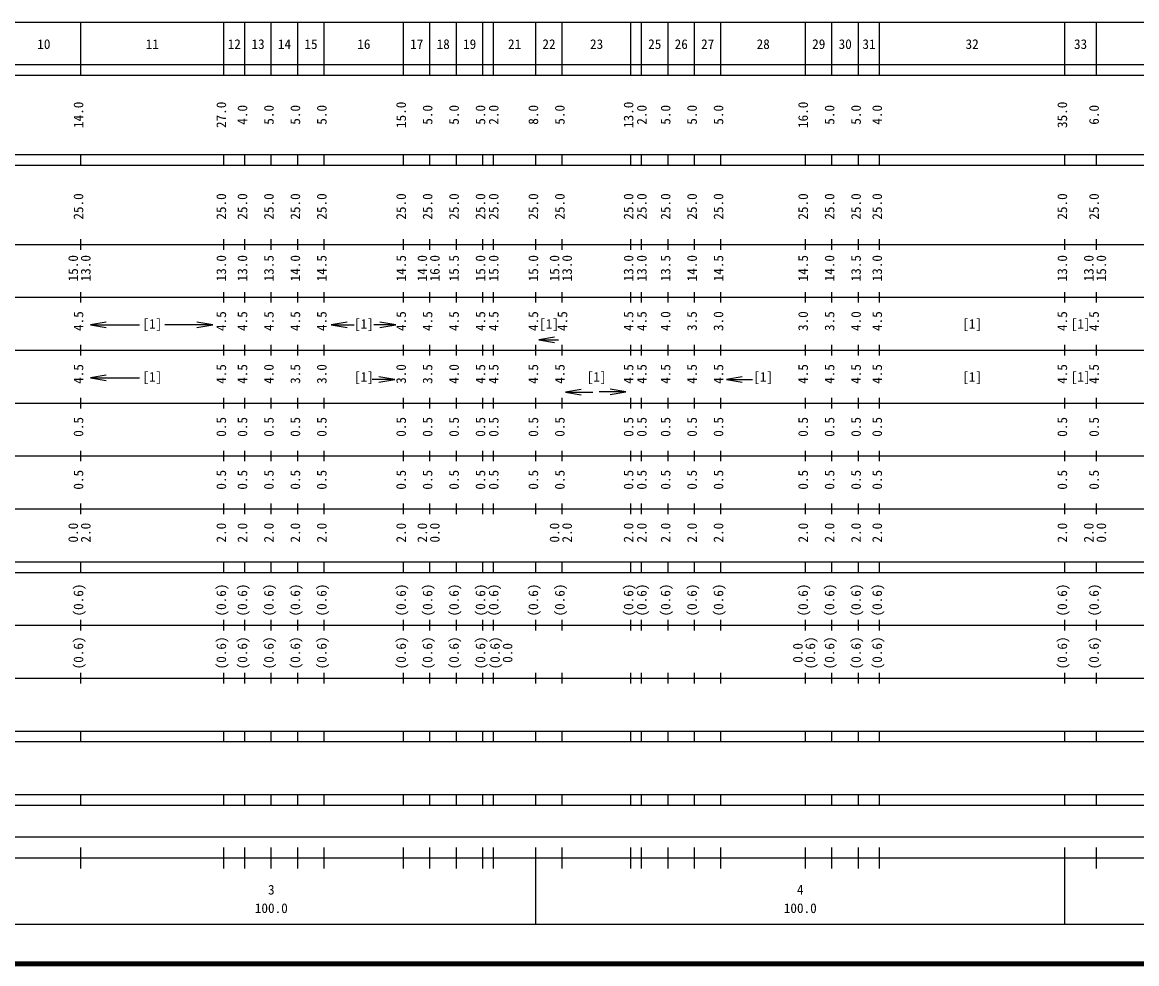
# Model space of a CAD drawing. Units: millimetres on the paper, enlarged 1000 times. Extents: x 40000 to 680000, y 20000 to 380000.
# Drawn here: x 270923 to 481610, y 20000 to 198000 of the extents above; entities that cross this region are included whole.
import ezdxf
from ezdxf.enums import TextEntityAlignment as Align

# ---------------------------------------------------------------- set-up
doc = ezdxf.new("R2010")
doc.units = ezdxf.units.MM
doc.header["$LTSCALE"] = 1000
doc.layers.add('M-TTL', color=2, linetype='Continuous', lineweight=140)
doc.layers.add('M-TTL-BAND', color=7, linetype='Continuous', lineweight=25)
doc.styles.add('ＭＳ ゴシック', font='')
doc.styles.get('ＭＳ ゴシック').set_extended_font_data('MS Gothic')

# ---------------------------------------------------------------- blocks, each defined once
blk = doc.blocks.new('open_arrow')
at = {"color": 0, "linetype": 'Continuous', "lineweight": -2}
blk.add_lwpolyline([(7.5, 1.25), (0, 0), (7.5, -1.25)], dxfattribs=at)

msp = doc.modelspace()

# ---------------------------------------------------------------- linework, layer by layer
at = {"layer": 'M-TTL'}
msp.add_line((40000, 20000), (680000, 20000), dxfattribs=at)
at = {"layer": 'M-TTL-BAND'}
for p, q in [((68000, 198000), (579000, 198000)), ((282000, 188000), (282000, 198000)), ((309000, 188000), (309000, 198000)), ((313000, 188000), (313000, 198000)), ((318000, 188000), (318000, 198000)), ((323000, 188000), (323000, 198000)), ((328000, 188000), (328000, 198000)), ((343000, 188000), (343000, 198000)), ((348000, 188000), (348000, 198000)), ((353000, 188000), (353000, 198000)), ((358000, 188000), (358000, 198000)), ((360000, 188000), (360000, 198000)), ((368000, 188000), (368000, 198000)), ((373000, 188000), (373000, 198000)), ((386000, 188000), (386000, 198000)), ((388000, 188000), (388000, 198000)), ((393000, 188000), (393000, 198000)), ((398000, 188000), (398000, 198000)), ((403000, 188000), (403000, 198000)), ((419000, 188000), (419000, 198000)), ((424000, 188000), (424000, 198000)), ((429000, 188000), (429000, 198000)), ((433000, 188000), (433000, 198000)), ((468000, 188000), (468000, 198000)), ((474000, 188000), (474000, 198000)), ((40000, 190000), (579000, 190000)), ((40000, 188000), (579000, 188000)), ((40000, 173000), (579000, 173000)), ((282000, 171000), (282000, 173000)), ((309000, 171000), (309000, 173000)), ((313000, 171000), (313000, 173000)), ((318000, 171000), (318000, 173000)), ((323000, 171000), (323000, 173000)), ((328000, 171000), (328000, 173000)), ((343000, 171000), (343000, 173000)), ((348000, 171000), (348000, 173000)), ((353000, 171000), (353000, 173000)), ((358000, 171000), (358000, 173000)), ((360000, 171000), (360000, 173000)), ((368000, 171000), (368000, 173000)), ((373000, 171000), (373000, 173000)), ((386000, 171000), (386000, 173000)), ((388000, 171000), (388000, 173000)), ((393000, 171000), (393000, 173000)), ((398000, 171000), (398000, 173000)), ((403000, 171000), (403000, 173000)), ((419000, 171000), (419000, 173000)), ((424000, 171000), (424000, 173000)), ((429000, 171000), (429000, 173000)), ((433000, 171000), (433000, 173000)), ((468000, 171000), (468000, 173000)), ((474000, 171000), (474000, 173000)), ((40000, 171000), (579000, 171000)), ((40000, 156000), (579000, 156000)), ((282000, 155000), (282000, 157000)), ((309000, 155000), (309000, 157000)), ((313000, 155000), (313000, 157000)), ((318000, 155000), (318000, 157000)), ((323000, 155000), (323000, 157000)), ((328000, 155000), (328000, 157000)), ((343000, 155000), (343000, 157000)), ((348000, 155000), (348000, 157000)), ((353000, 155000), (353000, 157000)), ((358000, 155000), (358000, 157000)), ((360000, 155000), (360000, 157000)), ((368000, 155000), (368000, 157000)), ((373000, 155000), (373000, 157000)), ((386000, 155000), (386000, 157000)), ((388000, 155000), (388000, 157000)), ((393000, 155000), (393000, 157000)), ((398000, 155000), (398000, 157000)), ((403000, 155000), (403000, 157000)), ((419000, 155000), (419000, 157000)), ((424000, 155000), (424000, 157000)), ((429000, 155000), (429000, 157000)), ((433000, 155000), (433000, 157000)), ((468000, 155000), (468000, 157000)), ((474000, 155000), (474000, 157000)), ((46000, 146000), (579000, 146000)), ((282000, 145000), (282000, 147000)), ((309000, 145000), (309000, 147000)), ((313000, 145000), (313000, 147000)), ((318000, 145000), (318000, 147000)), ((323000, 145000), (323000, 147000)), ((328000, 145000), (328000, 147000)), ((343000, 145000), (343000, 147000)), ((348000, 145000), (348000, 147000)), ((353000, 145000), (353000, 147000)), ((358000, 145000), (358000, 147000)), ((360000, 145000), (360000, 147000)), ((368000, 145000), (368000, 147000)), ((373000, 145000), (373000, 147000)), ((386000, 145000), (386000, 147000)), ((388000, 145000), (388000, 147000)), ((393000, 145000), (393000, 147000)), ((398000, 145000), (398000, 147000)), ((403000, 145000), (403000, 147000)), ((419000, 145000), (419000, 147000)), ((424000, 145000), (424000, 147000)), ((429000, 145000), (429000, 147000)), ((433000, 145000), (433000, 147000)), ((468000, 145000), (468000, 147000)), ((474000, 145000), (474000, 147000)), ((283799, 140784), (293065, 140784)), ((306933, 140784), (297853, 140784)), ((329314, 140784), (333680, 140784)), ((341516, 140784), (337356, 140784)), ((282000, 135000), (282000, 137000)), ((309000, 135000), (309000, 137000)), ((313000, 135000), (313000, 137000)), ((318000, 135000), (318000, 137000)), ((323000, 135000), (323000, 137000)), ((328000, 135000), (328000, 137000)), ((343000, 135000), (343000, 137000)), ((348000, 135000), (348000, 137000)), ((353000, 135000), (353000, 137000)), ((358000, 135000), (358000, 137000)), ((360000, 135000), (360000, 137000)), ((368000, 135000), (368000, 137000)), ((368557, 137936), (372321, 137936)), ((373000, 135000), (373000, 137000)), ((386000, 135000), (386000, 137000)), ((388000, 135000), (388000, 137000)), ((393000, 135000), (393000, 137000)), ((398000, 135000), (398000, 137000)), ((403000, 135000), (403000, 137000)), ((419000, 135000), (419000, 137000)), ((424000, 135000), (424000, 137000)), ((429000, 135000), (429000, 137000)), ((433000, 135000), (433000, 137000)), ((468000, 135000), (468000, 137000)), ((474000, 135000), (474000, 137000)), ((52000, 136000), (579000, 136000)), ((283799, 130784), (293065, 130784)), ((341343, 130456), (337082, 130456)), ((404048, 130456), (408976, 130456)), ((282000, 125000), (282000, 127000)), ((309000, 125000), (309000, 127000)), ((313000, 125000), (313000, 127000)), ((318000, 125000), (318000, 127000)), ((323000, 125000), (323000, 127000)), ((328000, 125000), (328000, 127000)), ((343000, 125000), (343000, 127000)), ((348000, 125000), (348000, 127000)), ((353000, 125000), (353000, 127000)), ((358000, 125000), (358000, 127000)), ((360000, 125000), (360000, 127000)), ((368000, 125000), (368000, 127000)), ((373000, 125000), (373000, 127000)), ((373589, 128046), (378814, 128046)), ((385047, 128148), (379975, 128148)), ((386000, 125000), (386000, 127000)), ((388000, 125000), (388000, 127000)), ((393000, 125000), (393000, 127000)), ((398000, 125000), (398000, 127000)), ((403000, 125000), (403000, 127000)), ((419000, 125000), (419000, 127000)), ((424000, 125000), (424000, 127000)), ((429000, 125000), (429000, 127000)), ((433000, 125000), (433000, 127000)), ((468000, 125000), (468000, 127000)), ((474000, 125000), (474000, 127000)), ((46000, 126000), (579000, 126000)), ((52000, 116000), (579000, 116000)), ((282000, 115000), (282000, 117000)), ((309000, 115000), (309000, 117000)), ((313000, 115000), (313000, 117000)), ((318000, 115000), (318000, 117000)), ((323000, 115000), (323000, 117000)), ((328000, 115000), (328000, 117000)), ((343000, 115000), (343000, 117000)), ((348000, 115000), (348000, 117000)), ((353000, 115000), (353000, 117000)), ((358000, 115000), (358000, 117000)), ((360000, 115000), (360000, 117000)), ((368000, 115000), (368000, 117000)), ((373000, 115000), (373000, 117000)), ((386000, 115000), (386000, 117000)), ((388000, 115000), (388000, 117000)), ((393000, 115000), (393000, 117000)), ((398000, 115000), (398000, 117000)), ((403000, 115000), (403000, 117000)), ((419000, 115000), (419000, 117000)), ((424000, 115000), (424000, 117000)), ((429000, 115000), (429000, 117000)), ((433000, 115000), (433000, 117000)), ((468000, 115000), (468000, 117000)), ((474000, 115000), (474000, 117000)), ((46000, 106000), (579000, 106000)), ((282000, 105000), (282000, 107000)), ((309000, 105000), (309000, 107000)), ((313000, 105000), (313000, 107000)), ((318000, 105000), (318000, 107000)), ((323000, 105000), (323000, 107000)), ((328000, 105000), (328000, 107000)), ((343000, 105000), (343000, 107000)), ((348000, 105000), (348000, 107000)), ((353000, 105000), (353000, 107000)), ((358000, 105000), (358000, 107000)), ((360000, 105000), (360000, 107000)), ((368000, 105000), (368000, 107000)), ((373000, 105000), (373000, 107000)), ((386000, 105000), (386000, 107000)), ((388000, 105000), (388000, 107000)), ((393000, 105000), (393000, 107000)), ((398000, 105000), (398000, 107000)), ((403000, 105000), (403000, 107000)), ((419000, 105000), (419000, 107000)), ((424000, 105000), (424000, 107000)), ((429000, 105000), (429000, 107000)), ((433000, 105000), (433000, 107000)), ((468000, 105000), (468000, 107000)), ((474000, 105000), (474000, 107000)), ((40000, 96000), (579000, 96000)), ((282000, 94000), (282000, 96000)), ((309000, 94000), (309000, 96000)), ((313000, 94000), (313000, 96000)), ((318000, 94000), (318000, 96000)), ((323000, 94000), (323000, 96000)), ((328000, 94000), (328000, 96000)), ((343000, 94000), (343000, 96000)), ((348000, 94000), (348000, 96000)), ((353000, 94000), (353000, 96000)), ((358000, 94000), (358000, 96000)), ((360000, 94000), (360000, 96000)), ((368000, 94000), (368000, 96000)), ((373000, 94000), (373000, 96000)), ((386000, 94000), (386000, 96000)), ((388000, 94000), (388000, 96000)), ((393000, 94000), (393000, 96000)), ((398000, 94000), (398000, 96000)), ((403000, 94000), (403000, 96000)), ((419000, 94000), (419000, 96000)), ((424000, 94000), (424000, 96000)), ((429000, 94000), (429000, 96000)), ((433000, 94000), (433000, 96000)), ((468000, 94000), (468000, 96000)), ((474000, 94000), (474000, 96000)), ((40000, 94000), (579000, 94000)), ((282000, 83000), (282000, 85000)), ((309000, 83000), (309000, 85000)), ((313000, 83000), (313000, 85000)), ((318000, 83000), (318000, 85000)), ((323000, 83000), (323000, 85000)), ((328000, 83000), (328000, 85000)), ((343000, 83000), (343000, 85000)), ((348000, 83000), (348000, 85000)), ((353000, 83000), (353000, 85000)), ((358000, 83000), (358000, 85000)), ((360000, 83000), (360000, 85000)), ((368000, 83000), (368000, 85000)), ((373000, 83000), (373000, 85000)), ((386000, 83000), (386000, 85000)), ((388000, 83000), (388000, 85000)), ((393000, 83000), (393000, 85000)), ((398000, 83000), (398000, 85000)), ((403000, 83000), (403000, 85000)), ((419000, 83000), (419000, 85000)), ((424000, 83000), (424000, 85000)), ((429000, 83000), (429000, 85000)), ((433000, 83000), (433000, 85000)), ((468000, 83000), (468000, 85000)), ((474000, 83000), (474000, 85000)), ((49000, 84000), (579000, 84000)), ((40000, 74000), (579000, 74000)), ((282000, 73000), (282000, 75000)), ((309000, 73000), (309000, 75000)), ((313000, 73000), (313000, 75000)), ((318000, 73000), (318000, 75000)), ((323000, 73000), (323000, 75000)), ((328000, 73000), (328000, 75000)), ((343000, 73000), (343000, 75000)), ((348000, 73000), (348000, 75000)), ((353000, 73000), (353000, 75000)), ((358000, 73000), (358000, 75000)), ((360000, 73000), (360000, 75000)), ((368000, 73000), (368000, 75000)), ((373000, 73000), (373000, 75000)), ((386000, 73000), (386000, 75000)), ((388000, 73000), (388000, 75000)), ((393000, 73000), (393000, 75000)), ((398000, 73000), (398000, 75000)), ((403000, 73000), (403000, 75000)), ((419000, 73000), (419000, 75000)), ((424000, 73000), (424000, 75000)), ((429000, 73000), (429000, 75000)), ((433000, 73000), (433000, 75000)), ((468000, 73000), (468000, 75000)), ((474000, 73000), (474000, 75000)), ((40000, 64000), (579000, 64000)), ((282000, 62000), (282000, 64000)), ((309000, 62000), (309000, 64000)), ((313000, 62000), (313000, 64000)), ((318000, 62000), (318000, 64000)), ((323000, 62000), (323000, 64000)), ((328000, 62000), (328000, 64000)), ((343000, 62000), (343000, 64000)), ((348000, 62000), (348000, 64000)), ((353000, 62000), (353000, 64000)), ((358000, 62000), (358000, 64000)), ((360000, 62000), (360000, 64000)), ((368000, 62000), (368000, 64000)), ((373000, 62000), (373000, 64000)), ((386000, 62000), (386000, 64000)), ((388000, 62000), (388000, 64000)), ((393000, 62000), (393000, 64000)), ((398000, 62000), (398000, 64000)), ((403000, 62000), (403000, 64000)), ((419000, 62000), (419000, 64000)), ((424000, 62000), (424000, 64000)), ((429000, 62000), (429000, 64000)), ((433000, 62000), (433000, 64000)), ((468000, 62000), (468000, 64000)), ((474000, 62000), (474000, 64000)), ((40000, 62000), (579000, 62000)), ((40000, 52000), (579000, 52000)), ((282000, 50000), (282000, 52000)), ((309000, 50000), (309000, 52000)), ((313000, 50000), (313000, 52000)), ((318000, 50000), (318000, 52000)), ((323000, 50000), (323000, 52000)), ((328000, 50000), (328000, 52000)), ((343000, 50000), (343000, 52000)), ((348000, 50000), (348000, 52000)), ((353000, 50000), (353000, 52000)), ((358000, 50000), (358000, 52000)), ((360000, 50000), (360000, 52000)), ((368000, 50000), (368000, 52000)), ((373000, 50000), (373000, 52000)), ((386000, 50000), (386000, 52000)), ((388000, 50000), (388000, 52000)), ((393000, 50000), (393000, 52000)), ((398000, 50000), (398000, 52000)), ((403000, 50000), (403000, 52000)), ((419000, 50000), (419000, 52000)), ((424000, 50000), (424000, 52000)), ((429000, 50000), (429000, 52000)), ((433000, 50000), (433000, 52000)), ((468000, 50000), (468000, 52000)), ((474000, 50000), (474000, 52000)), ((40000, 50000), (579000, 50000)), ((71000, 44000), (565000, 44000)), ((282000, 38000), (282000, 42000)), ((309000, 38000), (309000, 42000)), ((313000, 38000), (313000, 42000)), ((318000, 38000), (318000, 42000)), ((323000, 38000), (323000, 42000)), ((328000, 38000), (328000, 42000)), ((343000, 38000), (343000, 42000)), ((348000, 38000), (348000, 42000)), ((353000, 38000), (353000, 42000)), ((358000, 38000), (358000, 42000)), ((360000, 38000), (360000, 42000)), ((368000, 27500), (368000, 42000)), ((373000, 38000), (373000, 42000)), ((386000, 38000), (386000, 42000)), ((388000, 38000), (388000, 42000)), ((393000, 38000), (393000, 42000)), ((398000, 38000), (398000, 42000)), ((403000, 38000), (403000, 42000)), ((419000, 38000), (419000, 42000)), ((424000, 38000), (424000, 42000)), ((429000, 38000), (429000, 42000)), ((433000, 38000), (433000, 42000)), ((468000, 27500), (468000, 42000)), ((474000, 38000), (474000, 42000)), ((40000, 40000), (579000, 40000)), ((68000, 27500), (579000, 27500))]:
    msp.add_line(p, q, dxfattribs=at)

# ---------------------------------------------------------------- block references
at = {"layer": 'M-TTL-BAND', "xscale": 400, "yscale": 400}
for p in [(283799, 140784), (329314, 140784), (368557, 137936), (283799, 130784), (404048, 130456), (373589, 128046)]:
    msp.add_blockref('open_arrow', p, dxfattribs=at)
at = {"layer": 'M-TTL-BAND', "xscale": 400, "yscale": 400, "rotation": 180}
for p in [(306933, 140784), (341516, 140784), (341343, 130456), (385047, 128148)]:
    msp.add_blockref('open_arrow', p, dxfattribs=at)

# ---------------------------------------------------------------- texts
at = {"layer": 'M-TTL-BAND', "style": 'ＭＳ ゴシック'}
for s, p in [('10', (275000, 192405)), ('11', (295500, 192405)), ('12', (311000, 192405)), ('13', (315500, 192405)), ('14', (320500, 192405)), ('15', (325500, 192405)), ('16', (335500, 192405)), ('17', (345500, 192405)), ('18', (350500, 192405)), ('19', (355500, 192405)), ('21', (364000, 192405)), ('22', (370500, 192405)), ('23', (379500, 192405)), ('25', (390500, 192405)), ('26', (395500, 192405)), ('27', (400500, 192405)), ('28', (411000, 192405)), ('29', (421500, 192405)), ('30', (426500, 192405)), ('31', (431000, 192405)), ('32', (450500, 192405)), ('33', (471000, 192405)), ('[1]', (295500, 139500)), ('[1]', (335500, 139500)), ('[1]', (370500, 139500)), ('[1]', (450500, 139500)), ('[1]', (471000, 139500)), ('[1]', (295500, 129500)), ('[1]', (335500, 129500)), ('[1]', (379500, 129500)), ('[1]', (411000, 129500)), ('[1]', (450500, 129500)), ('[1]', (471000, 129500)), ('3', (318000, 32523)), ('4', (418000, 32523)), ('100.0', (318000, 29033)), ('100.0', (418000, 29033))]:
    msp.add_text(s, height=1833, dxfattribs=at).set_placement(p, align=Align.BOTTOM_CENTER)
for s, p in [('14.0', (283000, 180500)), ('27.0', (310000, 180500)), ('4.0', (314000, 180500)), ('5.0', (319000, 180500)), ('5.0', (324000, 180500)), ('5.0', (329000, 180500)), ('15.0', (344000, 180500)), ('5.0', (349000, 180500)), ('5.0', (354000, 180500)), ('5.0', (359000, 180500)), ('2.0', (361500, 180500)), ('8.0', (369000, 180500)), ('5.0', (374000, 180500)), ('13.0', (387000, 180500)), ('2.0', (389500, 180500)), ('5.0', (394000, 180500)), ('5.0', (399000, 180500)), ('5.0', (404000, 180500)), ('16.0', (420000, 180500)), ('5.0', (425000, 180500)), ('5.0', (430000, 180500)), ('4.0', (434000, 180500)), ('35.0', (469000, 180500)), ('6.0', (475000, 180500)), ('25.0', (283000, 163174)), ('25.0', (310000, 163174)), ('25.0', (314000, 163174)), ('25.0', (319000, 163174)), ('25.0', (324000, 163174)), ('25.0', (329000, 163174)), ('25.0', (344000, 163174)), ('25.0', (349000, 163174)), ('25.0', (354000, 163174)), ('25.0', (359000, 163174)), ('25.0', (361500, 163174)), ('25.0', (369000, 163174)), ('25.0', (374000, 163174)), ('25.0', (387000, 163174)), ('25.0', (389500, 163174)), ('25.0', (394000, 163174)), ('25.0', (399000, 163174)), ('25.0', (404000, 163174)), ('25.0', (420000, 163174)), ('25.0', (425000, 163174)), ('25.0', (430000, 163174)), ('25.0', (434000, 163174)), ('25.0', (469000, 163174)), ('25.0', (475000, 163174)), ('15.0', (282000, 151500)), ('13.0', (284370, 151500)), ('13.0', (310000, 151500)), ('13.0', (314000, 151500)), ('13.5', (319000, 151500)), ('14.0', (324000, 151500)), ('14.5', (329000, 151500)), ('14.5', (344000, 151500)), ('14.0', (348000, 151500)), ('16.0', (350370, 151500)), ('15.5', (354000, 151500)), ('15.0', (359000, 151500)), ('15.0', (361500, 151500)), ('15.0', (369000, 151500)), ('15.0', (373000, 151500)), ('13.0', (375370, 151500)), ('13.0', (387000, 151500)), ('13.0', (389500, 151500)), ('13.5', (394000, 151500)), ('14.0', (399000, 151500)), ('14.5', (404000, 151500)), ('14.5', (420000, 151500)), ('14.0', (425000, 151500)), ('13.5', (430000, 151500)), ('13.0', (434000, 151500)), ('13.0', (469000, 151500)), ('13.0', (474000, 151500)), ('15.0', (476370, 151500)), ('4.5', (283000, 141500)), ('4.5', (310000, 141500)), ('4.5', (314000, 141500)), ('4.5', (319000, 141500)), ('4.5', (324000, 141500)), ('4.5', (329000, 141500)), ('4.5', (344000, 141500)), ('4.5', (349000, 141500)), ('4.5', (354000, 141500)), ('4.5', (359000, 141500)), ('4.5', (361500, 141500)), ('4.5', (369000, 141500)), ('4.5', (374500, 141500)), ('4.5', (387000, 141500)), ('4.5', (389500, 141500)), ('4.0', (394000, 141500)), ('3.5', (399000, 141500)), ('3.0', (404000, 141500)), ('3.0', (420000, 141500)), ('3.5', (425000, 141500)), ('4.0', (430000, 141500)), ('4.5', (434000, 141500)), ('4.5', (469000, 141500)), ('4.5', (475000, 141500)), ('4.5', (283000, 131500)), ('4.5', (310000, 131500)), ('4.5', (314000, 131500)), ('4.0', (319000, 131500)), ('3.5', (324000, 131500)), ('3.0', (329000, 131500)), ('3.0', (344000, 131500)), ('3.5', (349000, 131500)), ('4.0', (354000, 131500)), ('4.5', (359000, 131500)), ('4.5', (361500, 131500)), ('4.5', (369000, 131500)), ('4.5', (374000, 131500)), ('4.5', (387000, 131500)), ('4.5', (389500, 131500)), ('4.5', (394000, 131500)), ('4.5', (399000, 131500)), ('4.5', (404000, 131500)), ('4.5', (420000, 131500)), ('4.5', (425000, 131500)), ('4.5', (430000, 131500)), ('4.5', (434000, 131500)), ('4.5', (469000, 131500)), ('4.5', (475000, 131500)), ('0.5', (283000, 121500)), ('0.5', (310000, 121500)), ('0.5', (314000, 121500)), ('0.5', (319000, 121500)), ('0.5', (324000, 121500)), ('0.5', (329000, 121500)), ('0.5', (344000, 121500)), ('0.5', (349000, 121500)), ('0.5', (354000, 121500)), ('0.5', (359000, 121500)), ('0.5', (361500, 121500)), ('0.5', (369000, 121500)), ('0.5', (374000, 121500)), ('0.5', (387000, 121500)), ('0.5', (389500, 121500)), ('0.5', (394000, 121500)), ('0.5', (399000, 121500)), ('0.5', (404000, 121500)), ('0.5', (420000, 121500)), ('0.5', (425000, 121500)), ('0.5', (430000, 121500)), ('0.5', (434000, 121500)), ('0.5', (469000, 121500)), ('0.5', (475000, 121500)), ('0.5', (283000, 111500)), ('0.5', (310000, 111500)), ('0.5', (314000, 111500)), ('0.5', (319000, 111500)), ('0.5', (324000, 111500)), ('0.5', (329000, 111500)), ('0.5', (344000, 111500)), ('0.5', (349000, 111500)), ('0.5', (354000, 111500)), ('0.5', (359000, 111500)), ('0.5', (361500, 111500)), ('0.5', (369000, 111500)), ('0.5', (374000, 111500)), ('0.5', (387000, 111500)), ('0.5', (389500, 111500)), ('0.5', (394000, 111500)), ('0.5', (399000, 111500)), ('0.5', (404000, 111500)), ('0.5', (420000, 111500)), ('0.5', (425000, 111500)), ('0.5', (430000, 111500)), ('0.5', (434000, 111500)), ('0.5', (469000, 111500)), ('0.5', (475000, 111500)), ('0.0', (282000, 101500)), ('2.0', (284370, 101500)), ('2.0', (310000, 101500)), ('2.0', (314000, 101500)), ('2.0', (319000, 101500)), ('2.0', (324000, 101500)), ('2.0', (329000, 101500)), ('2.0', (344000, 101500)), ('2.0', (348000, 101500)), ('0.0', (350370, 101500)), ('0.0', (373000, 101500)), ('2.0', (375370, 101500)), ('2.0', (387000, 101500)), ('2.0', (389500, 101500)), ('2.0', (394000, 101500)), ('2.0', (399000, 101500)), ('2.0', (404000, 101500)), ('2.0', (420000, 101500)), ('2.0', (425000, 101500)), ('2.0', (430000, 101500)), ('2.0', (434000, 101500)), ('2.0', (469000, 101500)), ('2.0', (474000, 101500)), ('0.0', (476370, 101500)), ('(0.6)', (283000, 88764)), ('(0.6)', (310000, 88764)), ('(0.6)', (314000, 88764)), ('(0.6)', (319000, 88764)), ('(0.6)', (324000, 88764)), ('(0.6)', (329000, 88764)), ('(0.6)', (344000, 88764)), ('(0.6)', (349000, 88764)), ('(0.6)', (354000, 88764)), ('(0.6)', (359000, 88764)), ('(0.6)', (361500, 88764)), ('(0.6)', (369000, 88764)), ('(0.6)', (374000, 88764)), ('(0.6)', (387000, 88764)), ('(0.6)', (389500, 88764)), ('(0.6)', (394000, 88764)), ('(0.6)', (399000, 88764)), ('(0.6)', (404000, 88764)), ('(0.6)', (420000, 88764)), ('(0.6)', (425000, 88764)), ('(0.6)', (430000, 88764)), ('(0.6)', (434000, 88764)), ('(0.6)', (469000, 88764)), ('(0.6)', (475000, 88764)), ('(0.6)', (283000, 78764)), ('(0.6)', (310000, 78764)), ('(0.6)', (314000, 78764)), ('(0.6)', (319000, 78764)), ('(0.6)', (324000, 78764)), ('(0.6)', (329000, 78764)), ('(0.6)', (344000, 78764)), ('(0.6)', (349000, 78764)), ('(0.6)', (354000, 78764)), ('(0.6)', (359000, 78764)), ('(0.6)', (361750, 78764)), ('0.0', (364120, 78764)), ('0.0', (419000, 78764)), ('(0.6)', (421370, 78764)), ('(0.6)', (425000, 78764)), ('(0.6)', (430000, 78764)), ('(0.6)', (434000, 78764)), ('(0.6)', (469000, 78764)), ('(0.6)', (475000, 78764))]:
    msp.add_text(s, height=1833, rotation=90, dxfattribs=at).set_placement(p, align=Align.BOTTOM_CENTER)

doc.saveas('drawing.dxf')
